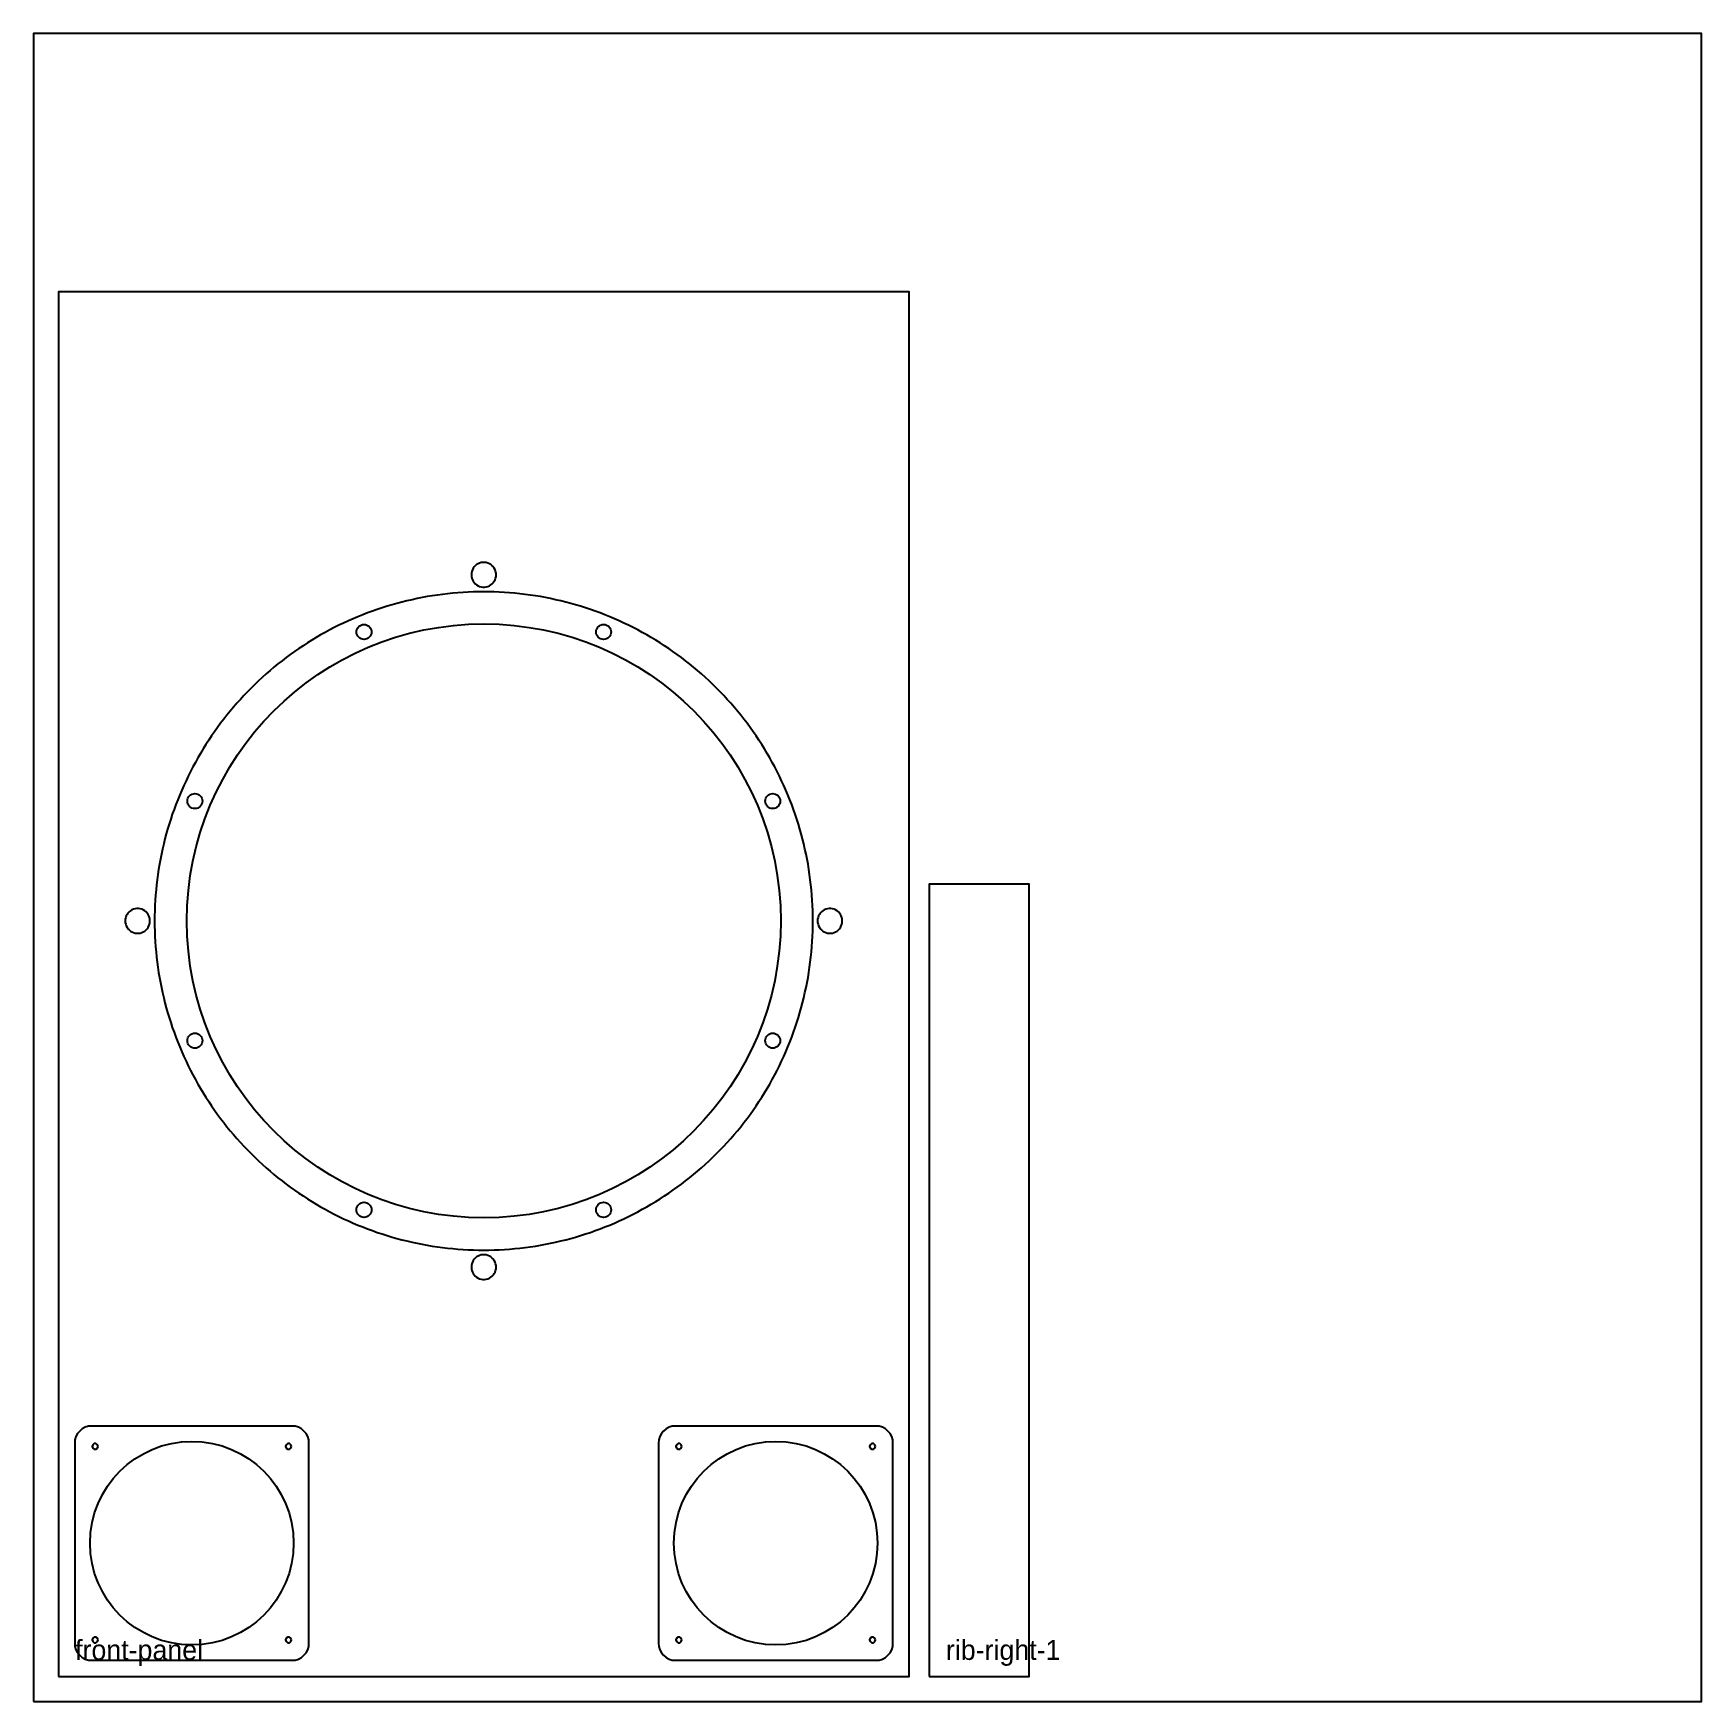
# Model space of a CAD drawing. Header units: millimetres. Extents: x 0 to 1000, y 0 to 1000.
import ezdxf

# ---------------------------------------------------------------- set-up
doc = ezdxf.new("R2010")
doc.units = ezdxf.units.MM
for name, color, linetype in [('CUT_INSIDE', 5, 'Continuous'), ('CUT_OUTSIDE', 1, 'Continuous'), ('POCKET_11MM', 3, 'Continuous'), ('POCKET_21MM', 3, 'Continuous'), ('POCKET_3.2MM', 3, 'Continuous'), ('POCKET_6MM', 3, 'Continuous')]:
    doc.layers.add(name, color=color, linetype=linetype)

msp = doc.modelspace()

# ---------------------------------------------------------------- linework, layer by layer
at = {"layer": 'CUT_INSIDE'}
for centre, radius in [((270, 468), 178), ((198.2, 641.2), 4.5), ((341.8, 641.2), 4.5), ((96.8, 539.8), 4.5), ((443.2, 539.8), 4.5), ((96.8, 396.2), 4.5), ((443.2, 396.2), 4.5), ((198.2, 294.8), 4.5), ((341.8, 294.8), 4.5), ((95, 95), 61), ((445, 95), 61)]:
    msp.add_circle(centre, radius, dxfattribs=at)
at = {"layer": 'CUT_OUTSIDE'}
for points in [[(15, 15), (525, 15), (525, 845), (15, 845), (15, 15)], [(537, 15), (597, 15), (597, 490), (537, 490), (537, 15)]]:
    msp.add_lwpolyline(points, close=True, dxfattribs=at)
at = {"layer": 'POCKET_11MM'}
msp.add_lwpolyline([(467.3, 468), (467.3, 471.1), (467.2, 474.2), (467.1, 477.3), (466.9, 480.4), (466.7, 483.5), (466.4, 486.6), (466.1, 489.7), (465.7, 492.7), (465.3, 495.8), (464.9, 498.9), (464.4, 501.9), (463.8, 505), (463.2, 508), (462.5, 511), (461.8, 514.1), (461.1, 517.1), (460.3, 520.1), (459.5, 523), (458.6, 526), (457.6, 529), (456.7, 531.9), (455.6, 534.8), (454.6, 537.7), (453.4, 540.6), (452.3, 543.5), (451.1, 546.4), (449.8, 549.2), (448.5, 552), (447.2, 554.8), (445.8, 557.6), (444.4, 560.3), (442.9, 563), (441.4, 565.8), (439.8, 568.4), (438.2, 571.1), (436.6, 573.7), (434.9, 576.3), (433.2, 578.9), (431.4, 581.4), (429.6, 584), (427.8, 586.5), (425.9, 588.9), (424, 591.4), (422, 593.8), (420, 596.1), (418, 598.5), (415.9, 600.8), (413.8, 603.1), (411.7, 605.3), (409.5, 607.5), (407.3, 609.7), (405.1, 611.8), (402.8, 613.9), (400.5, 616), (398.1, 618), (395.8, 620), (393.4, 622), (390.9, 623.9), (388.5, 625.8), (386, 627.6), (383.4, 629.4), (380.9, 631.2), (378.3, 632.9), (375.7, 634.6), (373.1, 636.2), (370.4, 637.8), (367.8, 639.4), (365, 640.9), (362.3, 642.4), (359.6, 643.8), (356.8, 645.2), (354, 646.5), (351.2, 647.8), (348.4, 649.1), (345.5, 650.3), (342.6, 651.4), (339.7, 652.6), (336.8, 653.6), (333.9, 654.7), (331, 655.6), (328, 656.6), (325, 657.5), (322.1, 658.3), (319.1, 659.1), (316.1, 659.8), (313, 660.5), (310, 661.2), (307, 661.8), (303.9, 662.4), (300.9, 662.9), (297.8, 663.3), (294.7, 663.7), (291.7, 664.1), (288.6, 664.4), (285.5, 664.7), (282.4, 664.9), (279.3, 665.1), (276.2, 665.2), (273.1, 665.3), (270, 665.3), (266.9, 665.3), (263.8, 665.2), (260.7, 665.1), (257.6, 664.9), (254.5, 664.7), (251.4, 664.4), (248.3, 664.1), (245.3, 663.7), (242.2, 663.3), (239.1, 662.9), (236.1, 662.4), (233, 661.8), (230, 661.2), (227, 660.5), (223.9, 659.8), (220.9, 659.1), (217.9, 658.3), (215, 657.5), (212, 656.6), (209, 655.6), (206.1, 654.7), (203.2, 653.6), (200.3, 652.6), (197.4, 651.4), (194.5, 650.3), (191.6, 649.1), (188.8, 647.8), (186, 646.5), (183.2, 645.2), (180.4, 643.8), (177.7, 642.4), (175, 640.9), (172.2, 639.4), (169.6, 637.8), (166.9, 636.2), (164.3, 634.6), (161.7, 632.9), (159.1, 631.2), (156.6, 629.4), (154, 627.6), (151.5, 625.8), (149.1, 623.9), (146.6, 622), (144.2, 620), (141.9, 618), (139.5, 616), (137.2, 613.9), (134.9, 611.8), (132.7, 609.7), (130.5, 607.5), (128.3, 605.3), (126.2, 603.1), (124.1, 600.8), (122, 598.5), (120, 596.1), (118, 593.8), (116, 591.4), (114.1, 588.9), (112.2, 586.5), (110.4, 584), (108.6, 581.4), (106.8, 578.9), (105.1, 576.3), (103.4, 573.7), (101.8, 571.1), (100.2, 568.4), (98.6, 565.8), (97.1, 563), (95.6, 560.3), (94.2, 557.6), (92.8, 554.8), (91.5, 552), (90.2, 549.2), (88.9, 546.4), (87.7, 543.5), (86.6, 540.6), (85.4, 537.7), (84.4, 534.8), (83.3, 531.9), (82.4, 529), (81.4, 526), (80.5, 523), (79.7, 520.1), (78.9, 517.1), (78.2, 514.1), (77.5, 511), (76.8, 508), (76.2, 505), (75.6, 501.9), (75.1, 498.9), (74.7, 495.8), (74.3, 492.7), (73.9, 489.7), (73.6, 486.6), (73.3, 483.5), (73.1, 480.4), (72.9, 477.3), (72.8, 474.2), (72.7, 471.1), (72.7, 468), (72.7, 464.9), (72.8, 461.8), (72.9, 458.7), (73.1, 455.6), (73.3, 452.5), (73.6, 449.4), (73.9, 446.3), (74.3, 443.3), (74.7, 440.2), (75.1, 437.1), (75.6, 434.1), (76.2, 431), (76.8, 428), (77.5, 425), (78.2, 421.9), (78.9, 418.9), (79.7, 415.9), (80.5, 413), (81.4, 410), (82.4, 407), (83.3, 404.1), (84.4, 401.2), (85.4, 398.3), (86.6, 395.4), (87.7, 392.5), (88.9, 389.6), (90.2, 386.8), (91.5, 384), (92.8, 381.2), (94.2, 378.4), (95.6, 375.7), (97.1, 373), (98.6, 370.2), (100.2, 367.6), (101.8, 364.9), (103.4, 362.3), (105.1, 359.7), (106.8, 357.1), (108.6, 354.6), (110.4, 352), (112.2, 349.5), (114.1, 347.1), (116, 344.6), (118, 342.2), (120, 339.9), (122, 337.5), (124.1, 335.2), (126.2, 332.9), (128.3, 330.7), (130.5, 328.5), (132.7, 326.3), (134.9, 324.2), (137.2, 322.1), (139.5, 320), (141.9, 318), (144.2, 316), (146.6, 314), (149.1, 312.1), (151.5, 310.2), (154, 308.4), (156.6, 306.6), (159.1, 304.8), (161.7, 303.1), (164.3, 301.4), (166.9, 299.8), (169.6, 298.2), (172.2, 296.6), (175, 295.1), (177.7, 293.6), (180.4, 292.2), (183.2, 290.8), (186, 289.5), (188.8, 288.2), (191.6, 286.9), (194.5, 285.7), (197.4, 284.6), (200.3, 283.4), (203.2, 282.4), (206.1, 281.3), (209, 280.4), (212, 279.4), (215, 278.5), (217.9, 277.7), (220.9, 276.9), (223.9, 276.2), (227, 275.5), (230, 274.8), (233, 274.2), (236.1, 273.6), (239.1, 273.1), (242.2, 272.7), (245.3, 272.3), (248.3, 271.9), (251.4, 271.6), (254.5, 271.3), (257.6, 271.1), (260.7, 270.9), (263.8, 270.8), (266.9, 270.7), (270, 270.7), (273.1, 270.7), (276.2, 270.8), (279.3, 270.9), (282.4, 271.1), (285.5, 271.3), (288.6, 271.6), (291.7, 271.9), (294.7, 272.3), (297.8, 272.7), (300.9, 273.1), (303.9, 273.6), (307, 274.2), (310, 274.8), (313, 275.5), (316.1, 276.2), (319.1, 276.9), (322.1, 277.7), (325, 278.5), (328, 279.4), (331, 280.4), (333.9, 281.3), (336.8, 282.4), (339.7, 283.4), (342.6, 284.6), (345.5, 285.7), (348.4, 286.9), (351.2, 288.2), (354, 289.5), (356.8, 290.8), (359.6, 292.2), (362.3, 293.6), (365, 295.1), (367.8, 296.6), (370.4, 298.2), (373.1, 299.8), (375.7, 301.4), (378.3, 303.1), (380.9, 304.8), (383.4, 306.6), (386, 308.4), (388.5, 310.2), (390.9, 312.1), (393.4, 314), (395.8, 316), (398.1, 318), (400.5, 320), (402.8, 322.1), (405.1, 324.2), (407.3, 326.3), (409.5, 328.5), (411.7, 330.7), (413.8, 332.9), (415.9, 335.2), (418, 337.5), (420, 339.9), (422, 342.2), (424, 344.6), (425.9, 347.1), (427.8, 349.5), (429.6, 352), (431.4, 354.6), (433.2, 357.1), (434.9, 359.7), (436.6, 362.3), (438.2, 364.9), (439.8, 367.6), (441.4, 370.2), (442.9, 373), (444.4, 375.7), (445.8, 378.4), (447.2, 381.2), (448.5, 384), (449.8, 386.8), (451.1, 389.6), (452.3, 392.5), (453.4, 395.4), (454.6, 398.3), (455.6, 401.2), (456.7, 404.1), (457.6, 407), (458.6, 410), (459.5, 413), (460.3, 415.9), (461.1, 418.9), (461.8, 421.9), (462.5, 425), (463.2, 428), (463.8, 431), (464.4, 434.1), (464.9, 437.1), (465.3, 440.2), (465.7, 443.3), (466.1, 446.3), (466.4, 449.4), (466.7, 452.5), (466.9, 455.6), (467.1, 458.7), (467.2, 461.8), (467.3, 464.9), (467.3, 468)], close=True, dxfattribs=at)
at = {"layer": 'POCKET_21MM'}
for points in [[(38.8, 153), (38.4, 154), (37.5, 154.7), (36.5, 154.7), (35.6, 154), (35.2, 153), (35.6, 152), (36.5, 151.3), (37.5, 151.3), (38.4, 152), (38.8, 153)], [(154.8, 153), (154.4, 154), (153.5, 154.7), (152.5, 154.7), (151.6, 154), (151.2, 153), (151.6, 152), (152.5, 151.3), (153.5, 151.3), (154.4, 152), (154.8, 153)], [(388.8, 153), (388.4, 154), (387.5, 154.7), (386.5, 154.7), (385.6, 154), (385.2, 153), (385.6, 152), (386.5, 151.3), (387.5, 151.3), (388.4, 152), (388.8, 153)], [(504.8, 153), (504.4, 154), (503.5, 154.7), (502.5, 154.7), (501.6, 154), (501.2, 153), (501.6, 152), (502.5, 151.3), (503.5, 151.3), (504.4, 152), (504.8, 153)], [(38.8, 37), (38.4, 38), (37.5, 38.7), (36.5, 38.7), (35.6, 38), (35.2, 37), (35.6, 36), (36.5, 35.3), (37.5, 35.3), (38.4, 36), (38.8, 37)], [(154.8, 37), (154.4, 38), (153.5, 38.7), (152.5, 38.7), (151.6, 38), (151.2, 37), (151.6, 36), (152.5, 35.3), (153.5, 35.3), (154.4, 36), (154.8, 37)], [(388.8, 37), (388.4, 38), (387.5, 38.7), (386.5, 38.7), (385.6, 38), (385.2, 37), (385.6, 36), (386.5, 35.3), (387.5, 35.3), (388.4, 36), (388.8, 37)], [(504.8, 37), (504.4, 38), (503.5, 38.7), (502.5, 38.7), (501.6, 38), (501.2, 37), (501.6, 36), (502.5, 35.3), (503.5, 35.3), (504.4, 36), (504.8, 37)]]:
    msp.add_lwpolyline(points, close=True, dxfattribs=at)
at = {"layer": 'POCKET_3.2MM'}
for points in [[(277.4, 675.5), (277.4, 676.5), (277.1, 677.5), (276.8, 678.5), (276.3, 679.4), (275.8, 680.2), (275.1, 680.9), (274.3, 681.6), (273.4, 682.1), (272.5, 682.5), (271.5, 682.8), (270.5, 682.9), (269.5, 682.9), (268.5, 682.8), (267.5, 682.5), (266.6, 682.1), (265.7, 681.6), (264.9, 680.9), (264.2, 680.2), (263.7, 679.4), (263.2, 678.5), (262.9, 677.5), (262.6, 676.5), (262.6, 675.5), (262.6, 674.5), (262.9, 673.5), (263.2, 672.5), (263.7, 671.6), (264.2, 670.8), (264.9, 670.1), (265.7, 669.4), (266.6, 668.9), (267.5, 668.5), (268.5, 668.2), (269.5, 668.1), (270.5, 668.1), (271.5, 668.2), (272.5, 668.5), (273.4, 668.9), (274.3, 669.4), (275.1, 670.1), (275.8, 670.8), (276.3, 671.6), (276.8, 672.5), (277.1, 673.5), (277.4, 674.5), (277.4, 675.5)], [(69.9, 468), (69.9, 469), (69.6, 470), (69.3, 471), (68.8, 471.9), (68.3, 472.7), (67.6, 473.4), (66.8, 474.1), (65.9, 474.6), (65, 475), (64, 475.3), (63, 475.4), (62, 475.4), (61, 475.3), (60, 475), (59.1, 474.6), (58.2, 474.1), (57.4, 473.4), (56.7, 472.7), (56.2, 471.9), (55.7, 471), (55.4, 470), (55.1, 469), (55.1, 468), (55.1, 467), (55.4, 466), (55.7, 465), (56.2, 464.1), (56.7, 463.3), (57.4, 462.6), (58.2, 461.9), (59.1, 461.4), (60, 461), (61, 460.7), (62, 460.6), (63, 460.6), (64, 460.7), (65, 461), (65.9, 461.4), (66.8, 461.9), (67.6, 462.6), (68.3, 463.3), (68.8, 464.1), (69.3, 465), (69.6, 466), (69.9, 467), (69.9, 468)], [(484.9, 468), (484.9, 469), (484.6, 470), (484.3, 471), (483.8, 471.9), (483.3, 472.7), (482.6, 473.4), (481.8, 474.1), (480.9, 474.6), (480, 475), (479, 475.3), (478, 475.4), (477, 475.4), (476, 475.3), (475, 475), (474.1, 474.6), (473.2, 474.1), (472.4, 473.4), (471.7, 472.7), (471.2, 471.9), (470.7, 471), (470.4, 470), (470.1, 469), (470.1, 468), (470.1, 467), (470.4, 466), (470.7, 465), (471.2, 464.1), (471.7, 463.3), (472.4, 462.6), (473.2, 461.9), (474.1, 461.4), (475, 461), (476, 460.7), (477, 460.6), (478, 460.6), (479, 460.7), (480, 461), (480.9, 461.4), (481.8, 461.9), (482.6, 462.6), (483.3, 463.3), (483.8, 464.1), (484.3, 465), (484.6, 466), (484.9, 467), (484.9, 468)], [(277.4, 260.5), (277.4, 261.5), (277.1, 262.5), (276.8, 263.5), (276.3, 264.4), (275.8, 265.2), (275.1, 265.9), (274.3, 266.6), (273.4, 267.1), (272.5, 267.5), (271.5, 267.8), (270.5, 267.9), (269.5, 267.9), (268.5, 267.8), (267.5, 267.5), (266.6, 267.1), (265.7, 266.6), (264.9, 265.9), (264.2, 265.2), (263.7, 264.4), (263.2, 263.5), (262.9, 262.5), (262.6, 261.5), (262.6, 260.5), (262.6, 259.5), (262.9, 258.5), (263.2, 257.5), (263.7, 256.6), (264.2, 255.8), (264.9, 255.1), (265.7, 254.4), (266.6, 253.9), (267.5, 253.5), (268.5, 253.2), (269.5, 253.1), (270.5, 253.1), (271.5, 253.2), (272.5, 253.5), (273.4, 253.9), (274.3, 254.4), (275.1, 255.1), (275.8, 255.8), (276.3, 256.6), (276.8, 257.5), (277.1, 258.5), (277.4, 259.5), (277.4, 260.5)]]:
    msp.add_lwpolyline(points, close=True, dxfattribs=at)
at = {"layer": 'POCKET_6MM'}
for points in [[(165.2, 155), (165.1, 157), (164.5, 158.9), (163.5, 160.7), (162.2, 162.2), (160.7, 163.5), (158.9, 164.5), (157, 165.1), (155, 165.2), (35, 165.2), (33, 165.1), (31.1, 164.5), (29.3, 163.5), (27.8, 162.2), (26.5, 160.7), (25.5, 158.9), (24.9, 157), (24.8, 155), (24.8, 35), (24.9, 33), (25.5, 31.1), (26.5, 29.3), (27.8, 27.8), (29.3, 26.5), (31.1, 25.5), (33, 24.9), (35, 24.8), (155, 24.8), (157, 24.9), (158.9, 25.5), (160.7, 26.5), (162.2, 27.8), (163.5, 29.3), (164.5, 31.1), (165.1, 33), (165.2, 35), (165.2, 155)], [(515.2, 155), (515.1, 157), (514.5, 158.9), (513.5, 160.7), (512.2, 162.2), (510.7, 163.5), (508.9, 164.5), (507, 165.1), (505, 165.2), (385, 165.2), (383, 165.1), (381.1, 164.5), (379.3, 163.5), (377.8, 162.2), (376.5, 160.7), (375.5, 158.9), (374.9, 157), (374.8, 155), (374.8, 35), (374.9, 33), (375.5, 31.1), (376.5, 29.3), (377.8, 27.8), (379.3, 26.5), (381.1, 25.5), (383, 24.9), (385, 24.8), (505, 24.8), (507, 24.9), (508.9, 25.5), (510.7, 26.5), (512.2, 27.8), (513.5, 29.3), (514.5, 31.1), (515.1, 33), (515.2, 35), (515.2, 155)]]:
    msp.add_lwpolyline(points, close=True, dxfattribs=at)
at = {"layer": 'SHEET_EDGE'}
msp.add_lwpolyline([(0, 0), (1000, 0), (1000, 1000), (0, 1000)], close=True, dxfattribs=at)

# ---------------------------------------------------------------- texts
at = {"layer": 'NOTES'}
for s, p in [('front-panel', (25, 25)), ('rib-right-1', (547, 25))]:
    msp.add_text(s, height=12, dxfattribs=at).set_placement(p)

doc.saveas('drawing.dxf')
